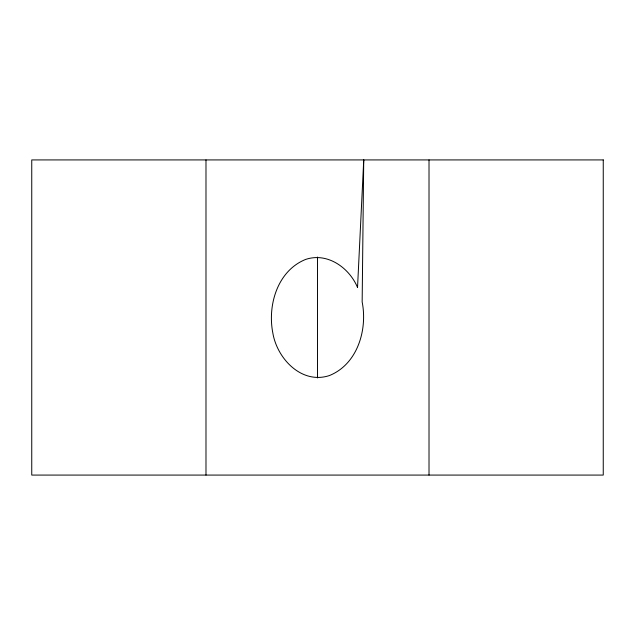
<?xml version="1.0" encoding="UTF-8"?>
<svg xmlns="http://www.w3.org/2000/svg" width="635" height="635" viewBox="0 0 635 635"><rect width="100%" height="100%" fill="white"/><g stroke="black" fill="none" stroke-linecap="round" stroke-linejoin="round"><path stroke-width="0.95" d="M429.014 159.925L429.014 475.075M317.5 257.048L317.5 377.952M205.986 159.925L205.986 475.075M363.736 159.925L362.156 301.95C367.649 329.748 357.561 364.125 329.47 375.531C301.768 384.747 277.138 358.727 272.844 333.05C267.351 305.252 277.439 270.875 305.53 259.469C327.311 252.016 349.25 267.684 357.537 287.464L363.736 159.925M603.25 159.925L31.75 159.925L31.75 475.075L603.25 475.075L603.25 159.925"/></g></svg>
